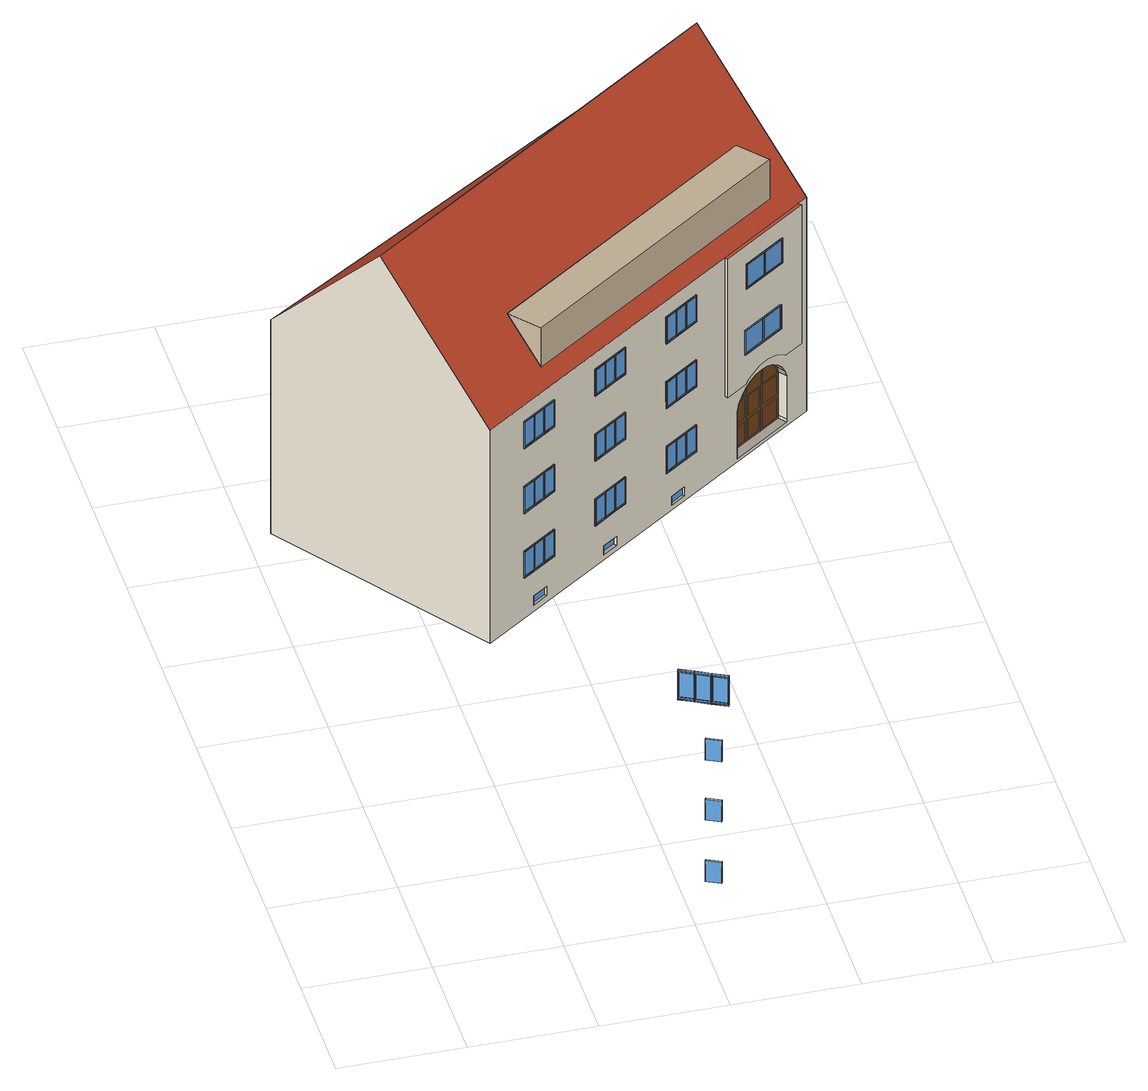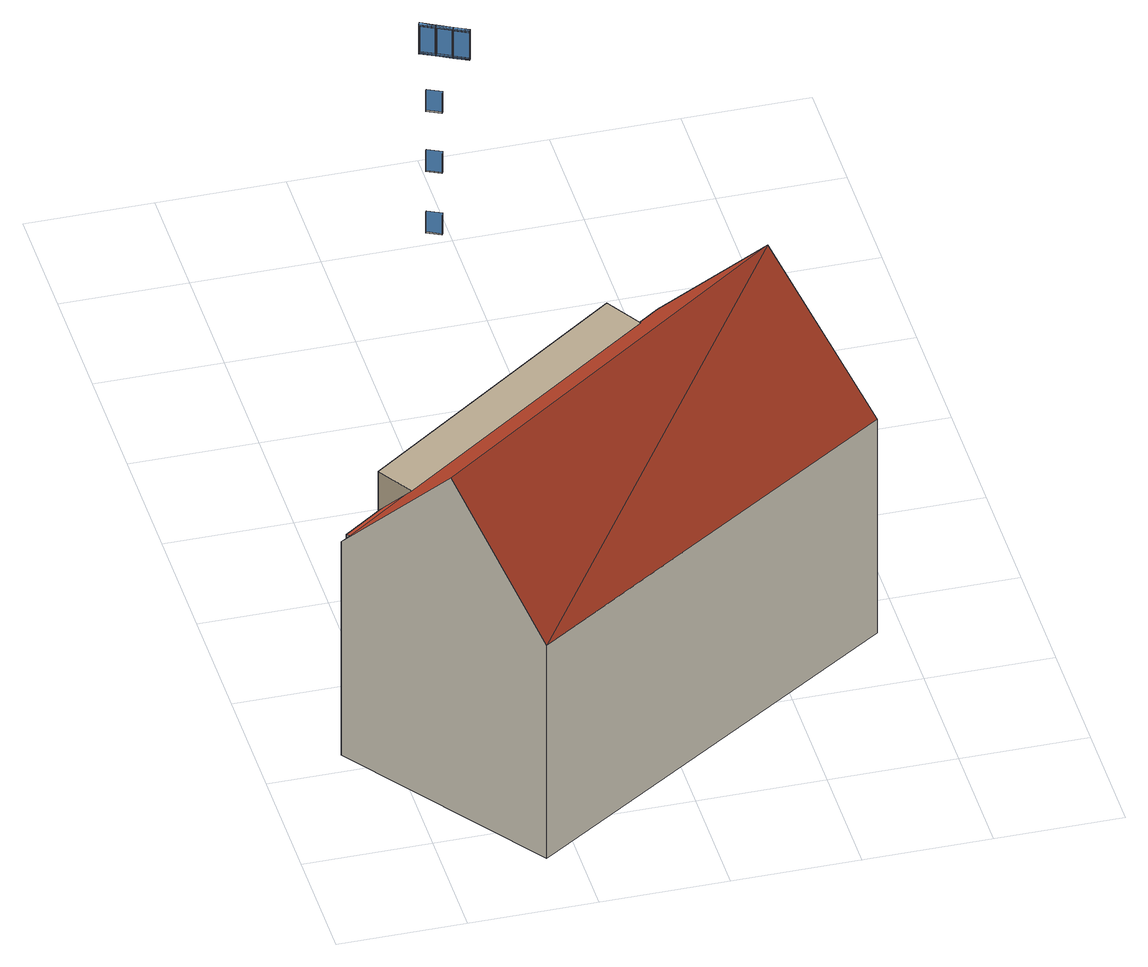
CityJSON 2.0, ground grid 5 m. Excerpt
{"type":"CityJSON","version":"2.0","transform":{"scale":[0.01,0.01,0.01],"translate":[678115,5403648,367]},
"CityObjects":{
"building1":{"type":"Building","attributes":{"measuredHeight":13.29},"geometry":[{"type":"MultiSurface","lod":"3","boundaries":[[[0,1,2,3],[4,5,6,7]],[[8,9,10,11]],[[12,13,14,15]],[[5,16,17,6]],[[18,4,7,19]],[[17,19,18,16]],[[3,20,21,0]],[[1,22,23,2]],[[24,25,26,27],[16,17,19,18]],[[28,27,26,29]],[[30,25,24,31]],[[30,31,14,15,8,9,28,29]],[[20,13,12,11,10,23,22,21]],[[32,33,34,35]],[[13,14,31,28,9,10,23,20]],[[36,37,38,39]],[[40,41,42,43]],[[33,44,45,13,20,23,10,46,47,34]],[[9,48,46,10]],[[35,34,47,49]],[[50,44,33,32]],[[32,35,49,50],[38,37,51,52]],[[53,54,14,31,28,9,48,55,40,43]],[[54,14,13,45]],[[37,36,56,51]],[[39,38,52,57]],[[56,57,39,36]],[[58,42,41,59],[36,56,57,39]],[[43,42,58,53]],[[55,59,41,40]],[[60,61,62,63]],[[64,65,66,67]],[[68,69,70,71]],[[44,47,72,73]],[[44,73,74,45]],[[75,72,47,46]],[[47,44,50,49]],[[51,56,57,52]],[[73,72,76,77]],[[45,74,78,54]],[[48,79,75,46]],[[53,58,59,55]],[[80,81,82,83]],[[84,85,86,87]],[[55,84,87,53]],[[79,84,55,48]],[[78,54,53,87]],[[71,70,88,89]],[[67,66,90,91]],[[63,62,92,93]],[[61,94,92,62]],[[69,95,88,70]],[[65,96,90,66]],[[97,60,63,93]],[[98,64,67,91]],[[99,68,71,89]],[[78,74,100,101]],[[74,73,102,103,72,75,104,100]],[[105,102,73,77]],[[76,72,103,106]],[[106,107,83,80,108,105,77,76]],[[80,108,109,81]],[[83,82,110,107]],[[104,75,79,111]],[[112,113,86,85],[81,109,110,82]],[[82,81,109,110]],[[87,86,113,114]],[[115,112,85,84]],[[101,78,87,114,115,84,79,111]],[[94,97,93,92]],[[96,98,91,90]],[[95,99,89,88]],[[106,103,102,105,108,107]],[[108,107,110,109]]],"semantics":{"surfaces":[{"type":"Window","frameMaterialClass":"Plastic","frameMaterialUncertainty":"0.3","paneMaterialClass":"Glass"},{"type":"WallSurface"},{"type":"Window","paneMaterialClass":"Glass"},{"type":"OuterCeilingSurface"},{"type":"OuterFloorSurface"}],"values":[0,0,0,0,0,0,0,0,0,0,0,0,0,0,0,0,0,0,0,0,0,0,0,0,0,0,0,0,0,0,1,1,1,0,0,0,0,0,0,0,0,0,0,0,0,0,0,2,2,2,3,3,3,4,4,4,0,0,0,0,0,0,0,0,0,0,0,0,0,1,1,1,0,0]}}]},
"building2":{"type":"Building","attributes":{"measuredHeight":15.39},"children":["building2-1"],"geometry":[{"type":"MultiSurface","lod":"3","boundaries":[[[116,117,118]],[[119,118,117]],[[118,120,121,122,123,116]],[[122,121,124,125]],[[126,127,128,129,130,131,132,133,134,135,125,124,136,137,138,139,140],[141,142,143,144],[145,146,147,148]],[[149,150,119,117]],[[120,118,119,150,151]],[[152,149,117,116,123]],[[153,154,155,156]],[[157,153,156,158]],[[159,160,161,162]],[[163,159,162,164]],[[165,166,167,168]],[[169,170,171,172]],[[173,174,175,176]],[[177,178,179,180]],[[181,182,183,184]],[[185,186,187,188]],[[120,151,152,123,122,189,190,191,192,193,194,195,196,197,198,199,200,201,202,203,121],[204,205,206,207,208],[209,210,211,212,213],[178,177,166,165],[182,181,170,169],[154,153,157,214,215,216,217,218,219,220,221,222,223,224,160,159,163],[185,174,173,186],[225,226,227,228,229],[230,231,232,233],[234,235,236,237],[238,239,240,241,242],[243,244,245,246,247],[248,249,250,251],[252,253,254,255]],[[189,122,125,135]],[[121,203,136,124]],[[256,257,258,259]],[[260,261,262,263],[264,265,266,267]],[[268,269,270,271]],[[272,273,274,209]],[[275,263,262,276]],[[277,271,270,278]],[[272,213,279,273]],[[279,213,211,280,281,282]],[[283,284,285,286]],[[286,285,287,288,289,290]],[[291,292,293,294]],[[295,291,294,290]],[[289,290,294,293]],[[296,292,291,295]],[[297,298,299,300],[292,293,294,291]],[[213,211,210,209,272],[301,302,303,304,305,306,307,308,309,275,276,310]],[[286,290,295,296,289,288,311,283]],[[310,297,300,301]],[[303,298,297,310]],[[301,300,299,302]],[[288,287,312,311]],[[296,289,293,292]],[[302,299,298,303]],[[282,281,284,312]],[[312,284,283,311]],[[313,314,315,316]],[[317,318,319,320]],[[321,277,278,322]],[[309,323,324,306]],[[274,273,279,282,312,287,285,284,281,280,325],[326,257,319,318,315,314,256,327]],[[304,261,260,305]],[[314,319,257,256]],[[265,266,267,264]],[[316,317,320,313],[328,329,330,331]],[[325,210,209,274]],[[264,329,328,267]],[[332,271,268,321,277,333,259,258]],[[319,314,313,320]],[[308,334,323,309]],[[276,262,261,304]],[[333,327,256,259]],[[329,264,265,330]],[[306,324,335,307]],[[307,335,334,308]],[[305,260,263,275]],[[275,309,306,305]],[[258,257,326,332]],[[316,315,318,317]],[[334,335,324,323],[322,278,270,269]],[[267,328,331,266]],[[269,322,278,270]],[[325,280,211,210]],[[321,322,269,268]],[[332,326,327,333,277,271]],[[330,265,266,331]],[[276,304,303,310]],[[167,180,179,168]],[[336,337,338,339]],[[340,341,342,343]],[[146,344,345,147]],[[346,347,348,349],[350,351,352,353]],[[354,355,356,357]],[[353,350,351,352]],[[358,350,353,359]],[[343,342,360,361,362,363]],[[364,365,357,356]],[[148,366,367,145]],[[368,369,370,371]],[[359,353,352,363]],[[362,363,352,351]],[[372,373,370,369],[374,365,357,354]],[[375,341,340,376]],[[147,146,145,148],[371,377,378,379,380,381,382,368]],[[381,346,349,382]],[[374,383,355,354]],[[366,148,147,345]],[[378,372,369,368]],[[377,373,372,378]],[[384,385,337,336]],[[368,382,379,378]],[[339,338,386,387]],[[343,363,359,358,362,361,376,340]],[[365,357,354,374]],[[358,362,351,350]],[[383,374,365,364]],[[371,370,373,377]],[[361,360,375,376]],[[345,344,367,366],[342,341,386,338,337,385,375,360]],[[336,339,387,384],[355,383,364,356]],[[344,146,145,367]],[[382,349,348,379]],[[379,348,347,380]],[[385,386,341,375]],[[386,385,384,387]],[[380,347,346,381]],[[388,389,390,391]],[[392,393,394,395],[396,397,398,399]],[[400,401,402,403]],[[206,404,405,207]],[[406,395,394,407]],[[408,403,402,409]],[[206,205,410,404]],[[410,205,204,411,412,413]],[[414,415,416,417]],[[417,416,418,419,420,421]],[[422,423,424,425]],[[426,422,425,421]],[[420,421,425,424]],[[427,423,422,426]],[[428,429,430,431],[423,424,425,422]],[[205,204,208,207,206],[432,433,434,435,436,437,438,439,440,406,407,441]],[[417,421,426,427,420,419,442,414]],[[441,428,431,432]],[[434,429,428,441]],[[432,431,430,433]],[[419,418,443,442]],[[427,420,424,423]],[[433,430,429,434]],[[413,412,415,443]],[[443,415,414,442]],[[444,445,446,447]],[[448,449,450,451]],[[452,408,409,453]],[[440,454,455,437]],[[405,404,410,413,443,418,416,415,412,411,456],[457,389,450,449,446,445,388,458]],[[435,393,392,436]],[[445,450,389,388]],[[397,398,399,396]],[[447,448,451,444],[459,460,461,462]],[[456,208,207,405]],[[396,460,459,399]],[[463,403,400,452,408,464,391,390]],[[450,445,444,451]],[[439,465,454,440]],[[407,394,393,435]],[[464,458,388,391]],[[460,396,397,461]],[[437,455,466,438]],[[438,466,465,439]],[[436,392,395,406]],[[406,440,437,436]],[[390,389,457,463]],[[447,446,449,448]],[[465,466,455,454],[453,409,402,401]],[[399,459,462,398]],[[401,453,409,402]],[[456,411,204,208]],[[452,453,401,400]],[[463,457,458,464,408,403]],[[461,397,398,462]],[[407,435,434,441]],[[467,468,469,470]],[[471,472,473,474],[475,476,477,478]],[[479,480,481,482]],[[243,483,484,244]],[[485,474,473,486]],[[487,482,481,488]],[[243,247,489,483]],[[489,247,246,490,491,492]],[[493,494,495,496]],[[496,495,497,498,499,500]],[[501,502,503,504]],[[505,501,504,500]],[[499,500,504,503]],[[506,502,501,505]],[[507,508,509,510],[502,503,504,501]],[[247,246,245,244,243],[511,512,513,514,515,516,517,518,519,485,486,520]],[[496,500,505,506,499,498,521,493]],[[520,507,510,511]],[[513,508,507,520]],[[511,510,509,512]],[[498,497,522,521]],[[506,499,503,502]],[[512,509,508,513]],[[492,491,494,522]],[[522,494,493,521]],[[523,524,525,526]],[[527,528,529,530]],[[531,487,488,532]],[[519,533,534,516]],[[484,483,489,492,522,497,495,494,491,490,535],[536,468,529,528,525,524,467,537]],[[514,472,471,515]],[[524,529,468,467]],[[476,477,478,475]],[[526,527,530,523],[538,539,540,541]],[[535,245,244,484]],[[475,539,538,478]],[[542,482,479,531,487,543,470,469]],[[529,524,523,530]],[[518,544,533,519]],[[486,473,472,514]],[[543,537,467,470]],[[539,475,476,540]],[[516,534,545,517]],[[517,545,544,518]],[[515,471,474,485]],[[485,519,516,515]],[[469,468,536,542]],[[526,525,528,527]],[[544,545,534,533],[532,488,481,480]],[[478,538,541,477]],[[480,532,488,481]],[[535,490,246,245]],[[531,532,480,479]],[[542,536,537,543,487,482]],[[540,476,477,541]],[[486,514,513,520]],[[546,547,548,549]],[[550,551,164,161,552,553],[554,555,556,557],[548,547,546,549]],[[556,555,554,557]],[[553,552,558,559,560,561,562]],[[563,564,565,566,567,568]],[[569,562,561,560,559,558,552,161,570,571,572,573]],[[550,574,575,576,577,578,579,568,567]],[[158,580,581,582,583,584,565,564,585,586,587,588]],[[158,155,589,567,566,580],[590,591,592,593],[594,595,596,597]],[[592,591,590,593]],[[596,595,594,597]],[[598,599,600,601]],[[566,565,584,583,582,581,580]],[[563,568,579,578,577,576,575,574,602,603,604,605]],[[567,589,551,550],[606,607,608,609],[600,599,598,601]],[[608,607,606,609]],[[550,553,562,569,602,574]],[[610,611,612,613]],[[614,615,616,617],[618,619,620,621]],[[622,623,624,625]],[[228,626,627,229]],[[628,617,616,629]],[[630,625,624,631]],[[228,227,632,626]],[[632,227,226,633,634,635]],[[636,637,638,639]],[[639,638,640,641,642,643]],[[644,645,646,647]],[[648,644,647,643]],[[642,643,647,646]],[[649,645,644,648]],[[650,651,652,653],[645,646,647,644]],[[227,226,225,229,228],[654,655,656,657,658,659,660,661,662,628,629,663]],[[639,643,648,649,642,641,664,636]],[[663,650,653,654]],[[656,651,650,663]],[[654,653,652,655]],[[641,640,665,664]],[[649,642,646,645]],[[655,652,651,656]],[[635,634,637,665]],[[665,637,636,664]],[[666,667,668,669]],[[670,671,672,673]],[[674,630,631,675]],[[662,676,677,659]],[[627,626,632,635,665,640,638,637,634,633,678],[679,611,672,671,668,667,610,680]],[[657,615,614,658]],[[667,672,611,610]],[[619,620,621,618]],[[669,670,673,666],[681,682,683,684]],[[678,225,229,627]],[[618,682,681,621]],[[685,625,622,674,630,686,613,612]],[[672,667,666,673]],[[661,687,676,662]],[[629,616,615,657]],[[686,680,610,613]],[[682,618,619,683]],[[659,677,688,660]],[[660,688,687,661]],[[658,614,617,628]],[[628,662,659,658]],[[612,611,679,685]],[[669,668,671,670]],[[687,688,677,676],[675,631,624,623]],[[621,681,684,620]],[[623,675,631,624]],[[678,633,226,225]],[[674,675,623,622]],[[685,679,680,686,630,625]],[[683,619,620,684]],[[629,657,656,663]],[[689,690,691,692]],[[693,694,695,696],[697,698,699,700]],[[701,702,703,704]],[[705,706,707,252]],[[708,696,695,709]],[[710,704,703,711]],[[705,255,712,706]],[[712,255,254,713,714,715]],[[716,717,718,719]],[[719,718,720,721,722,723]],[[724,725,726,727]],[[728,724,727,723]],[[722,723,727,726]],[[729,725,724,728]],[[730,731,732,733],[725,726,727,724]],[[255,254,253,252,705],[734,735,736,737,738,739,740,741,742,708,709,743]],[[719,723,728,729,722,721,744,716]],[[743,730,733,734]],[[736,731,730,743]],[[734,733,732,735]],[[721,720,745,744]],[[729,722,726,725]],[[735,732,731,736]],[[715,714,717,745]],[[745,717,716,744]],[[746,747,748,749]],[[750,751,752,753]],[[754,710,711,755]],[[742,756,757,739]],[[707,706,712,715,745,720,718,717,714,713,758],[759,690,752,751,748,747,689,760]],[[737,694,693,738]],[[747,752,690,689]],[[698,699,700,697]],[[749,750,753,746],[761,762,763,764]],[[758,253,252,707]],[[697,762,761,700]],[[765,704,701,754,710,766,692,691]],[[752,747,746,753]],[[741,767,756,742]],[[709,695,694,737]],[[766,760,689,692]],[[762,697,698,763]],[[739,757,768,740]],[[740,768,767,741]],[[738,693,696,708]],[[708,742,739,738]],[[691,690,759,765]],[[749,748,751,750]],[[767,768,757,756],[755,711,703,702]],[[700,761,764,699]],[[702,755,711,703]],[[758,713,254,253]],[[754,755,702,701]],[[765,759,760,766,710,704]],[[763,698,699,764]],[[709,737,736,743]],[[175,188,187,176]],[[769,770,771,772]],[[773,774,775,776],[777,778,779,780]],[[781,782,783,784]],[[238,785,786,239]],[[787,776,775,788]],[[789,784,783,790]],[[238,242,791,785]],[[791,242,241,792,793,794]],[[795,796,797,798]],[[798,797,799,800,801,802]],[[803,804,805,806]],[[807,803,806,802]],[[801,802,806,805]],[[808,804,803,807]],[[809,810,811,812],[804,805,806,803]],[[242,241,240,239,238],[813,814,815,816,817,818,819,820,821,787,788,822]],[[798,802,807,808,801,800,823,795]],[[822,809,812,813]],[[815,810,809,822]],[[813,812,811,814]],[[800,799,824,823]],[[808,801,805,804]],[[814,811,810,815]],[[794,793,796,824]],[[824,796,795,823]],[[825,826,827,828]],[[829,830,831,832]],[[833,789,790,834]],[[821,835,836,818]],[[786,785,791,794,824,799,797,796,793,792,837],[838,770,831,830,827,826,769,839]],[[816,774,773,817]],[[826,831,770,769]],[[778,779,780,777]],[[828,829,832,825],[840,841,842,843]],[[837,240,239,786]],[[777,841,840,780]],[[844,784,781,833,789,845,772,771]],[[831,826,825,832]],[[820,846,835,821]],[[788,775,774,816]],[[845,839,769,772]],[[841,777,778,842]],[[818,836,847,819]],[[819,847,846,820]],[[817,773,776,787]],[[787,821,818,817]],[[771,770,838,844]],[[828,827,830,829]],[[846,847,836,835],[834,790,783,782]],[[780,840,843,779]],[[782,834,790,783]],[[837,792,241,240]],[[833,834,782,781]],[[844,838,839,845,789,784]],[[842,778,779,843]],[[788,816,815,822]],[[848,849,850,851]],[[852,853,854,855],[856,857,858,859]],[[860,861,862,863]],[[864,865,866,232]],[[867,855,854,868]],[[869,863,862,870]],[[864,231,871,865]],[[871,231,230,872,873,874]],[[875,876,877,878]],[[878,877,879,880,881,882]],[[883,884,885,886]],[[887,883,886,882]],[[881,882,886,885]],[[888,884,883,887]],[[889,890,891,892],[884,885,886,883]],[[231,230,233,232,864],[893,894,895,896,897,898,899,900,901,867,868,902]],[[878,882,887,888,881,880,903,875]],[[902,889,892,893]],[[895,890,889,902]],[[893,892,891,894]],[[880,879,904,903]],[[888,881,885,884]],[[894,891,890,895]],[[874,873,876,904]],[[904,876,875,903]],[[905,906,907,908]],[[909,910,911,912]],[[913,869,870,914]],[[901,915,916,898]],[[866,865,871,874,904,879,877,876,873,872,917],[918,849,911,910,907,906,848,919]],[[896,853,852,897]],[[906,911,849,848]],[[857,858,859,856]],[[908,909,912,905],[920,921,922,923]],[[917,233,232,866]],[[856,921,920,859]],[[924,863,860,913,869,925,851,850]],[[911,906,905,912]],[[900,926,915,901]],[[868,854,853,896]],[[925,919,848,851]],[[921,856,857,922]],[[898,916,927,899]],[[899,927,926,900]],[[897,852,855,867]],[[867,901,898,897]],[[850,849,918,924]],[[908,907,910,909]],[[926,927,916,915],[914,870,862,861]],[[859,920,923,858]],[[861,914,870,862]],[[917,872,230,233]],[[913,914,861,860]],[[924,918,919,925,869,863]],[[922,857,858,923]],[[868,896,895,902]],[[928,184,183,929]],[[930,931,932,933]],[[934,935,936,937],[938,939,940,941]],[[942,943,944,945]],[[946,947,948,248]],[[949,937,936,950]],[[951,945,944,952]],[[946,251,953,947]],[[953,251,250,954,955,956]],[[957,958,959,960]],[[960,959,961,962,963,964]],[[965,966,967,968]],[[969,965,968,964]],[[963,964,968,967]],[[970,966,965,969]],[[971,972,973,974],[966,967,968,965]],[[251,250,249,248,946],[975,976,977,978,979,980,981,982,983,949,950,984]],[[960,964,969,970,963,962,985,957]],[[984,971,974,975]],[[977,972,971,984]],[[975,974,973,976]],[[962,961,986,985]],[[970,963,967,966]],[[976,973,972,977]],[[956,955,958,986]],[[986,958,957,985]],[[987,988,989,990]],[[991,992,993,994]],[[995,951,952,996]],[[983,997,998,980]],[[948,947,953,956,986,961,959,958,955,954,999],[1000,931,993,992,989,988,930,1001]],[[978,935,934,979]],[[988,993,931,930]],[[939,940,941,938]],[[990,991,994,987],[1002,1003,1004,1005]],[[999,249,248,948]],[[938,1003,1002,941]],[[1006,945,942,995,951,1007,933,932]],[[993,988,987,994]],[[982,1008,997,983]],[[950,936,935,978]],[[1007,1001,930,933]],[[1003,938,939,1004]],[[980,998,1009,981]],[[981,1009,1008,982]],[[979,934,937,949]],[[949,983,980,979]],[[932,931,1000,1006]],[[990,989,992,991]],[[1008,1009,998,997],[996,952,944,943]],[[941,1002,1005,940]],[[943,996,952,944]],[[999,954,250,249]],[[995,996,943,942]],[[1006,1000,1001,1007,951,945]],[[1004,939,940,1005]],[[950,978,977,984]],[[1010,1011,1012,1013]],[[1014,1015,1016,1017]],[[144,1018,1019,141]],[[1020,1021,1022,1023],[1024,1025,1026,1027]],[[1028,1029,1030,1031]],[[1027,1024,1025,1026]],[[1032,1024,1027,1033]],[[1017,1016,1034,1035,1036,1037]],[[1038,1039,1031,1030]],[[142,1040,1041,143]],[[1042,1043,1044,1045]],[[1033,1027,1026,1037]],[[1036,1037,1026,1025]],[[1046,1047,1044,1043],[1048,1039,1031,1028]],[[1049,1015,1014,1050]],[[141,144,143,142],[1045,1051,1052,1053,1054,1055,1056,1042]],[[1055,1020,1023,1056]],[[1048,1057,1029,1028]],[[1040,142,141,1019]],[[1052,1046,1043,1042]],[[1051,1047,1046,1052]],[[1058,1059,1011,1010]],[[1042,1056,1053,1052]],[[1013,1012,1060,1061]],[[1017,1037,1033,1032,1036,1035,1050,1014]],[[1039,1031,1028,1048]],[[1032,1036,1025,1024]],[[1057,1048,1039,1038]],[[1045,1044,1047,1051]],[[1035,1034,1049,1050]],[[1019,1018,1041,1040],[1016,1015,1060,1012,1011,1059,1049,1034]],[[1010,1013,1061,1058],[1029,1057,1038,1030]],[[1018,144,143,1041]],[[1056,1023,1022,1053]],[[1053,1022,1021,1054]],[[1059,1060,1015,1049]],[[1060,1059,1058,1061]],[[1054,1021,1020,1055]],[[1062,1063,1064,1065]],[[1066,1067,1068,1069],[1070,1071,1072,1073]],[[1074,1075,1076,1077]],[[1078,1079,1080,235]],[[1081,1069,1068,1082]],[[1083,1077,1076,1084]],[[1078,234,1085,1079]],[[1085,234,237,1086,1087,1088]],[[1089,1090,1091,1092]],[[1092,1091,1093,1094,1095,1096]],[[1097,1098,1099,1100]],[[1101,1097,1100,1096]],[[1095,1096,1100,1099]],[[1102,1098,1097,1101]],[[1103,1104,1105,1106],[1098,1099,1100,1097]],[[234,237,236,235,1078],[1107,1108,1109,1110,1111,1112,1113,1114,1115,1081,1082,1116]],[[1092,1096,1101,1102,1095,1094,1117,1089]],[[1116,1103,1106,1107]],[[1109,1104,1103,1116]],[[1107,1106,1105,1108]],[[1094,1093,1118,1117]],[[1102,1095,1099,1098]],[[1108,1105,1104,1109]],[[1088,1087,1090,1118]],[[1118,1090,1089,1117]],[[1119,1120,1121,1122]],[[1123,1124,1125,1126]],[[1127,1083,1084,1128]],[[1115,1129,1130,1112]],[[1080,1079,1085,1088,1118,1093,1091,1090,1087,1086,1131],[1132,1063,1125,1124,1121,1120,1062,1133]],[[1110,1067,1066,1111]],[[1120,1125,1063,1062]],[[1071,1072,1073,1070]],[[1122,1123,1126,1119],[1134,1135,1136,1137]],[[1131,236,235,1080]],[[1070,1135,1134,1073]],[[1138,1077,1074,1127,1083,1139,1065,1064]],[[1125,1120,1119,1126]],[[1114,1140,1129,1115]],[[1082,1068,1067,1110]],[[1139,1133,1062,1065]],[[1135,1070,1071,1136]],[[1112,1130,1141,1113]],[[1113,1141,1140,1114]],[[1111,1066,1069,1081]],[[1081,1115,1112,1111]],[[1064,1063,1132,1138]],[[1122,1121,1124,1123]],[[1140,1141,1130,1129],[1128,1084,1076,1075]],[[1073,1134,1137,1072]],[[1075,1128,1084,1076]],[[1131,1086,237,236]],[[1127,1128,1075,1074]],[[1138,1132,1133,1139,1083,1077]],[[1136,1071,1072,1137]],[[1082,1110,1109,1116]],[[152,151,150,149]],[[222,221,573,572]],[[217,216,586,585]],[[224,223,571,570]],[[214,157,158,588]],[[219,218,605,604]],[[216,215,587,586]],[[218,217,585,605]],[[160,224,570,161]],[[223,222,572,571]],[[221,220,603,573]],[[215,214,588,587]],[[220,219,604,603]],[[166,177,180,167]],[[170,181,184,171]],[[198,197,127,126]],[[195,194,130,129]],[[203,202,137,136]],[[200,199,140,139]],[[201,200,139,138]],[[193,192,132,131]],[[194,193,131,130]],[[197,196,128,127]],[[202,201,138,137]],[[199,198,126,140]],[[192,191,133,132]],[[196,195,129,128]],[[174,185,188,175]],[[191,190,134,133]],[[190,189,135,134]],[[154,163,164,155]],[[178,165,168,179]],[[176,187,186,173]],[[182,169,172,183]]],"semantics":{"surfaces":[{"type":"RoofSurface","klumMaterialClass":"Ceramic","klumMaterialIndex":"D201","materialUncertainty":"0.3"},{"type":"RoofSurface"},{"type":"WallSurface","klumMaterialClass":"Plaster","klumMaterialIndex":"I202","materialUncertainty":"0.3"},{"type":"WallSurface"},{"type":"Window","frameKlumMaterialClass":"Wood","frameKlumMaterialIndex":"L001","paneMaterialClass":"Glass","_cityeditor_layer":"WallSurface.LoD3"},{"type":"Window","materialUncertainty":"1"},{"type":"Window","frameKlumMaterialClass":"Wood","frameKlumMaterialIndex":"L001","paneMaterialClass":"Glass"},{"type":"Door","klumMaterialClass":"Wood","klumMaterialIndex":"L001","paneMaterialClass":"Glass"},{"type":"GroundSurface"},{"type":"OuterCeilingSurface"},{"type":"OuterFloorSurface"}],"values":[0,0,0,1,2,2,2,2,3,3,3,3,3,3,3,3,3,3,2,2,2,4,4,4,4,4,4,4,4,4,4,4,4,4,4,4,4,4,4,4,4,4,4,4,4,4,4,4,4,4,4,4,4,4,4,4,4,4,4,4,4,4,4,4,4,4,4,4,4,4,4,4,4,4,4,4,4,5,6,6,6,6,6,6,6,6,6,6,6,6,6,6,6,6,6,6,6,6,6,6,6,6,6,6,6,6,6,6,6,6,6,6,6,6,6,6,4,4,4,4,4,4,4,4,4,4,4,4,4,4,4,4,4,4,4,4,4,4,4,4,4,4,4,4,4,4,4,4,4,4,4,4,4,4,4,4,4,4,4,4,4,4,4,4,4,4,4,4,4,4,4,4,4,4,4,4,4,4,4,4,4,4,4,4,4,4,4,4,4,4,4,4,4,4,4,4,4,4,4,4,4,4,4,4,4,4,4,4,4,4,4,4,4,4,4,4,4,4,4,4,4,4,4,4,4,4,4,4,7,7,7,7,7,7,7,7,7,7,7,7,7,7,7,7,7,4,4,4,4,4,4,4,4,4,4,4,4,4,4,4,4,4,4,4,4,4,4,4,4,4,4,4,4,4,4,4,4,4,4,4,4,4,4,4,4,4,4,4,4,4,4,4,4,4,4,4,4,4,4,4,4,4,4,4,4,4,4,4,4,4,4,4,4,4,4,4,4,4,4,4,4,4,4,4,4,4,4,4,4,4,4,4,4,4,4,4,4,4,4,4,4,4,4,4,4,4,4,4,4,4,4,4,4,4,4,4,4,5,4,4,4,4,4,4,4,4,4,4,4,4,4,4,4,4,4,4,4,4,4,4,4,4,4,4,4,4,4,4,4,4,4,4,4,4,4,4,4,4,4,4,4,4,4,4,4,4,4,4,4,4,4,4,4,4,4,4,4,4,4,4,4,4,4,4,4,4,4,4,4,4,4,4,4,4,4,4,4,4,4,4,4,4,4,4,4,4,4,4,4,4,4,4,4,4,4,4,4,4,4,4,4,4,4,4,4,4,4,4,4,4,5,4,4,4,4,4,4,4,4,4,4,4,4,4,4,4,4,4,4,4,4,4,4,4,4,4,4,4,4,4,4,4,4,4,4,4,4,4,4,4,4,4,4,4,4,4,4,4,4,4,4,4,4,4,4,4,4,6,6,6,6,6,6,6,6,6,6,6,6,6,6,6,6,6,6,6,6,6,6,6,6,6,6,6,6,6,6,6,6,6,6,6,6,6,6,4,4,4,4,4,4,4,4,4,4,4,4,4,4,4,4,4,4,4,4,4,4,4,4,4,4,4,4,4,4,4,4,4,4,4,4,4,4,4,4,4,4,4,4,4,4,4,4,4,4,4,4,4,4,4,4,8,9,9,9,9,9,9,9,9,9,9,9,9,9,9,9,9,9,9,9,9,9,9,9,9,9,9,9,9,9,10,10,10,10]}}]},
"building2-1":{"type":"BuildingInstallation","attributes":{"relationToConstruction":"outside"},"parents":["building2"],"geometry":[{"type":"MultiSurface","lod":"3","boundaries":[[[1142,1143,1144,1145]],[[1143,1146,1147,1144]],[[1146,1143,1142]],[[1144,1147,1145]],[[1142,1146,1147,1145]]]}]}
},
"vertices":[
[971,143,995],[971,143,1122],[1026,115,1122],[1026,115,995],[973,142,1117],[973,142,1001],[1024,116,1001],[1024,116,1117],[973,150,1127],[1029,122,1127],[1025,113,1127],[969,142,1127],[969,142,991],[1025,113,991],[1029,122,991],[973,150,991],[975,147,1001],[1027,121,1001],[975,147,1117],[1027,121,1117],[1025,113,995],[970,141,995],[970,141,1122],[1025,113,1122],[1028,120,995],[974,147,995],[974,147,1122],[1028,120,1122],[1029,122,1122],[975,150,1122],[975,150,995],[1029,122,995],[1028,114,995],[1027,112,995],[1027,112,1122],[1028,114,1122],[1032,118,1001],[1029,114,1001],[1029,114,1117],[1032,118,1117],[1031,121,1122],[1030,119,1122],[1030,119,995],[1031,121,995],[1081,84,995],[1081,84,991],[1081,84,1127],[1081,84,1122],[1086,93,1127],[1083,87,1122],[1083,87,995],[1081,88,1001],[1081,88,1117],[1086,93,995],[1086,93,991],[1086,93,1122],[1083,92,1001],[1083,92,1117],[1085,91,995],[1085,91,1122],[1066,103,729],[1066,103,825],[1063,96,825],[1063,96,729],[1066,103,166],[1066,103,262],[1063,96,262],[1063,96,166],[1066,103,450],[1066,103,546],[1063,96,546],[1063,96,450],[1083,83,1122],[1083,83,995],[1083,83,991],[1083,83,1127],[1084,86,1122],[1084,86,995],[1088,92,991],[1088,92,1127],[1086,85,1001],[1088,89,1001],[1088,89,1117],[1086,85,1117],[1088,92,1122],[1087,90,1122],[1087,90,995],[1088,92,995],[1118,68,546],[1118,68,450],[1118,68,262],[1118,68,166],[1118,68,825],[1118,68,729],[1121,75,825],[1121,75,546],[1121,75,262],[1121,75,729],[1121,75,166],[1121,75,450],[1140,54,991],[1145,63,991],[1138,56,995],[1138,56,1122],[1140,54,1127],[1139,58,995],[1139,58,1122],[1139,58,1117],[1139,58,1001],[1141,63,1001],[1141,63,1117],[1145,63,1127],[1142,62,1122],[1142,62,995],[1143,64,995],[1143,64,1122],
[1882,3324,1587],[1617,3694,1035],[399,2260,1587],[94,2686,1035],[705,1835,1035],[1803,2623,1035],[2149,2871,1035],[2187,2898,1035],[1812,2611,1035],[2158,2860,1035],[1965,2722,435],[1985,2736,437],[2000,2746,437],[2015,2757,434],[2030,2768,430],[2044,2778,424],[2058,2788,416],[2071,2797,406],[2083,2806,395],[2158,2860,395],[1812,2611,395],[1895,2671,395],[1911,2682,409],[1928,2695,420],[1946,2708,429],[2064,2792,644],[2064,2792,529],[1895,2671,529],[1895,2671,644],[1901,2676,831],[1901,2676,946],[2070,2797,946],[2070,2797,831],[1617,3694,48],[94,2686,48],[705,1835,48],[2187,2898,48],[1862,2665,149],[1862,2665,63],[1839,2697,63],[1839,2697,149],[1862,2665,277],[1839,2697,277],[2094,2832,78],[2094,2832,277],[2071,2864,277],[2071,2864,78],[2094,2832,63],[2071,2864,63],[1614,2488,71],[1614,2488,112],[1608,2497,112],[1608,2497,71],[1298,2260,72],[1298,2260,113],[1288,2274,113],[1288,2274,72],[968,2024,79],[968,2024,121],[962,2032,121],[962,2032,79],[1554,2444,112],[1554,2444,71],[1547,2453,71],[1547,2453,112],[1237,2217,113],[1237,2217,72],[1228,2230,72],[1228,2230,113],[907,1980,121],[907,1980,79],[901,1989,79],[901,1989,121],[2149,2871,395],[2075,2818,395],[2062,2809,406],[2049,2800,416],[2036,2790,424],[2021,2780,430],[2007,2769,434],[1991,2758,437],[1976,2747,437],[1957,2733,435],[1938,2720,429],[1919,2707,420],[1902,2694,409],[1886,2683,395],[1803,2623,395],[1339,2290,958],[1339,2290,833],[1291,2256,833],[1198,2189,833],[1198,2189,958],[865,1950,833],[865,1950,958],[1006,2051,958],[1006,2051,880],[1006,2051,833],[1870,2671,308],[1885,2682,336],[1903,2695,359],[1926,2711,377],[1951,2729,388],[1978,2748,391],[2004,2767,388],[2029,2786,377],[2052,2802,359],[2071,2815,336],[2085,2825,308],[1198,2189,358],[1339,2290,358],[1339,2290,233],[1291,2256,233],[1198,2189,233],[1006,2051,658],[1006,2051,533],[865,1950,533],[865,1950,658],[1672,2529,833],[1531,2428,833],[1531,2428,958],[1672,2529,958],[1624,2495,533],[1531,2428,533],[1531,2428,658],[1672,2529,658],[1672,2529,533],[1291,2256,533],[1198,2189,533],[1198,2189,658],[1339,2290,658],[1339,2290,533],[865,1950,233],[865,1950,358],[1006,2051,358],[1006,2051,233],[1531,2428,233],[1531,2428,358],[1672,2529,358],[1672,2529,233],[906,1991,837],[906,1991,954],[907,1989,954],[907,1989,837],[911,1986,837],[955,2017,837],[955,2017,954],[911,1986,954],[954,2017,842],[913,1987,842],[913,1987,949],[954,2017,949],[906,1988,949],[909,1984,949],[866,1954,949],[863,1957,949],[958,2017,833],[952,2025,833],[859,1958,833],[913,1984,954],[957,2016,954],[863,1957,842],[866,1954,842],[1000,2059,833],[1000,2059,958],[1000,2059,954],[1000,2059,837],[1000,2056,954],[999,2058,954],[954,2026,954],[956,2024,954],[954,2026,837],[956,2024,837],[956,2024,842],[956,2024,949],[1002,2051,949],[1002,2051,842],[959,2020,842],[959,2020,949],[999,2055,949],[999,2055,842],[958,2020,954],[958,2020,837],[1003,2052,837],[1003,2052,954],[1004,2050,954],[1004,2050,837],[959,2017,837],[957,2016,837],[913,1984,837],[911,1983,837],[866,1951,837],[866,1951,954],[911,1983,954],[959,2017,954],[1000,2056,837],[999,2058,837],[908,1990,837],[907,1992,837],[951,2024,837],[953,2022,837],[953,2022,954],[951,2024,954],[907,1992,954],[908,1990,954],[906,1988,842],[909,1984,842],[910,1985,954],[910,1985,837],[859,1958,958],[861,1959,954],[861,1959,837],[951,2021,949],[951,2021,842],[910,1991,842],[910,1991,949],[863,1957,954],[863,1957,837],[865,1953,954],[865,1953,837],[2063,2801,835],[2062,2803,835],[2062,2803,942],[2063,2801,942],[1981,2742,942],[1979,2744,942],[1899,2686,942],[1901,2684,942],[1896,2684,946],[2064,2805,946],[1902,2679,942],[1902,2679,835],[1984,2738,835],[1984,2738,942],[1981,2736,839],[1904,2681,839],[1904,2681,938],[1981,2736,938],[2064,2795,938],[2061,2800,938],[1986,2746,938],[1989,2742,938],[1978,2740,839],[1978,2740,938],[1899,2686,835],[1901,2684,835],[1901,2684,839],[1901,2684,938],[1986,2746,839],[1989,2742,839],[2064,2805,831],[1896,2684,831],[1988,2738,942],[1986,2740,942],[2066,2797,942],[2067,2795,942],[1986,2740,835],[2066,2797,835],[2064,2795,839],[1979,2744,835],[1981,2742,835],[2067,2795,835],[1988,2738,835],[1985,2736,835],[1904,2677,835],[1904,2677,942],[1985,2736,942],[2061,2800,839],[1983,2744,835],[1982,2746,835],[1982,2746,942],[1983,2744,942],[1239,2230,837],[1239,2230,954],[1240,2228,954],[1240,2228,837],[1245,2225,837],[1288,2257,837],[1288,2257,954],[1245,2225,954],[1287,2256,842],[1246,2226,842],[1246,2226,949],[1287,2256,949],[1239,2227,949],[1242,2223,949],[1199,2193,949],[1196,2196,949],[1285,2264,833],[1192,2197,833],[1246,2223,954],[1290,2255,954],[1196,2196,842],[1199,2193,842],[1333,2298,833],[1333,2298,958],[1333,2298,954],[1333,2298,837],[1333,2295,954],[1332,2297,954],[1287,2265,954],[1289,2263,954],[1287,2265,837],[1289,2263,837],[1289,2263,842],[1289,2263,949],[1335,2290,949],[1335,2290,842],[1292,2259,842],[1292,2259,949],[1332,2294,949],[1332,2294,842],[1291,2259,954],[1291,2259,837],[1336,2291,837],[1336,2291,954],[1337,2289,954],[1337,2289,837],[1293,2257,837],[1290,2255,837],[1246,2223,837],[1244,2222,837],[1200,2190,837],[1200,2190,954],[1244,2222,954],[1293,2257,954],[1333,2295,837],[1332,2297,837],[1241,2229,837],[1240,2231,837],[1284,2263,837],[1286,2261,837],[1286,2261,954],[1284,2263,954],[1240,2231,954],[1241,2229,954],[1239,2227,842],[1242,2223,842],[1243,2224,954],[1243,2224,837],[1192,2197,958],[1194,2198,954],[1194,2198,837],[1284,2260,949],[1284,2260,842],[1243,2230,842],[1243,2230,949],[1196,2196,954],[1196,2196,837],[1198,2192,954],[1198,2192,837],[1239,2230,537],[1239,2230,654],[1240,2228,654],[1240,2228,537],[1245,2225,537],[1288,2257,537],[1288,2257,654],[1245,2225,654],[1287,2256,542],[1246,2226,542],[1246,2226,649],[1287,2256,649],[1239,2227,649],[1242,2223,649],[1199,2193,649],[1196,2196,649],[1285,2264,533],[1192,2197,533],[1246,2223,654],[1290,2255,654],[1196,2196,542],[1199,2193,542],[1333,2298,533],[1333,2298,658],[1333,2298,654],[1333,2298,537],[1333,2295,654],[1332,2297,654],[1287,2265,654],[1289,2263,654],[1287,2265,537],[1289,2263,537],[1289,2263,542],[1289,2263,649],[1335,2290,649],[1335,2290,542],[1292,2259,542],[1292,2259,649],[1332,2294,649],[1332,2294,542],[1291,2259,654],[1291,2259,537],[1336,2291,537],[1336,2291,654],[1337,2289,654],[1337,2289,537],[1293,2257,537],[1290,2255,537],[1246,2223,537],[1244,2222,537],[1200,2190,537],[1200,2190,654],[1244,2222,654],[1293,2257,654],[1333,2295,537],[1332,2297,537],[1241,2229,537],[1240,2231,537],[1284,2263,537],[1286,2261,537],[1286,2261,654],[1284,2263,654],[1240,2231,654],[1241,2229,654],[1239,2227,542],[1242,2223,542],[1243,2224,654],[1243,2224,537],[1192,2197,658],[1194,2198,654],[1194,2198,537],[1284,2260,649],[1284,2260,542],[1243,2230,542],[1243,2230,649],[1196,2196,654],[1196,2196,537],[1198,2192,654],[1198,2192,537],[2061,2857,73],[2061,2857,161],[1998,2812,161],[1998,2812,73],[1988,2804,277],[1988,2804,63],[2065,2859,277],[1998,2811,277],[1998,2812,268],[2061,2857,268],[2061,2857,180],[1998,2812,180],[2057,2854,305],[2044,2844,332],[2026,2831,354],[2004,2816,371],[1998,2811,373],[1921,2756,385],[1911,2749,381],[1911,2749,374],[1911,2749,277],[1921,2756,277],[1921,2756,377],[1998,2811,381],[2062,2857,308],[2048,2847,336],[2029,2834,359],[2007,2817,377],[1988,2804,377],[1986,2803,377],[1971,2792,382],[1955,2780,383],[1939,2769,382],[1923,2758,377],[1844,2701,277],[1852,2707,306],[1866,2716,332],[1884,2729,355],[1905,2745,371],[1903,2743,377],[1880,2727,359],[1862,2713,336],[1847,2703,308],[1921,2756,63],[1849,2704,268],[1911,2749,268],[1911,2749,180],[1849,2704,180],[1849,2704,161],[1911,2749,161],[1911,2749,73],[1849,2704,73],[1980,2799,73],[1980,2799,161],[1930,2762,161],[1930,2762,73],[1988,2804,385],[1981,2799,388],[1955,2780,391],[1928,2761,388],[1930,2762,268],[1980,2799,268],[1980,2799,180],[1930,2762,180],[1239,2230,237],[1239,2230,354],[1240,2228,354],[1240,2228,237],[1245,2225,237],[1288,2257,237],[1288,2257,354],[1245,2225,354],[1287,2256,242],[1246,2226,242],[1246,2226,349],[1287,2256,349],[1239,2227,349],[1242,2223,349],[1199,2193,349],[1196,2196,349],[1285,2264,233],[1192,2197,233],[1246,2223,354],[1290,2255,354],[1196,2196,242],[1199,2193,242],[1333,2298,233],[1333,2298,358],[1333,2298,354],[1333,2298,237],[1333,2295,354],[1332,2297,354],[1287,2265,354],[1289,2263,354],[1287,2265,237],[1289,2263,237],[1289,2263,242],[1289,2263,349],[1335,2290,349],[1335,2290,242],[1292,2259,242],[1292,2259,349],[1332,2294,349],[1332,2294,242],[1291,2259,354],[1291,2259,237],[1336,2291,237],[1336,2291,354],[1337,2289,354],[1337,2289,237],[1293,2257,237],[1290,2255,237],[1246,2223,237],[1244,2222,237],[1200,2190,237],[1200,2190,354],[1244,2222,354],[1293,2257,354],[1333,2295,237],[1332,2297,237],[1241,2229,237],[1240,2231,237],[1284,2263,237],[1286,2261,237],[1286,2261,354],[1284,2263,354],[1240,2231,354],[1241,2229,354],[1239,2227,242],[1242,2223,242],[1243,2224,354],[1243,2224,237],[1192,2197,358],[1194,2198,354],[1194,2198,237],[1284,2260,349],[1284,2260,242],[1243,2230,242],[1243,2230,349],[1196,2196,354],[1196,2196,237],[1198,2192,354],[1198,2192,237],[1572,2469,237],[1572,2469,354],[1573,2467,354],[1573,2467,237],[1578,2464,237],[1621,2496,237],[1621,2496,354],[1578,2464,354],[1620,2495,242],[1579,2465,242],[1579,2465,349],[1620,2495,349],[1572,2466,349],[1575,2462,349],[1532,2432,349],[1529,2436,349],[1624,2495,233],[1619,2503,233],[1526,2436,233],[1579,2462,354],[1623,2494,354],[1529,2436,242],[1532,2432,242],[1666,2537,233],[1666,2537,358],[1666,2537,354],[1666,2537,237],[1666,2534,354],[1665,2536,354],[1620,2504,354],[1622,2502,354],[1620,2504,237],[1622,2502,237],[1622,2502,242],[1622,2502,349],[1668,2529,349],[1668,2529,242],[1625,2498,242],[1625,2498,349],[1665,2533,349],[1665,2533,242],[1624,2498,354],[1624,2498,237],[1669,2530,237],[1669,2530,354],[1670,2528,354],[1670,2528,237],[1626,2496,237],[1623,2494,237],[1579,2462,237],[1577,2461,237],[1533,2429,237],[1533,2429,354],[1577,2461,354],[1626,2496,354],[1666,2534,237],[1665,2536,237],[1575,2468,237],[1573,2470,237],[1617,2502,237],[1619,2500,237],[1619,2500,354],[1617,2502,354],[1573,2470,354],[1575,2468,354],[1572,2466,242],[1575,2462,242],[1576,2463,354],[1576,2463,237],[1526,2436,358],[1527,2438,354],[1527,2438,237],[1617,2499,349],[1617,2499,242],[1576,2469,242],[1576,2469,349],[1529,2436,354],[1529,2436,237],[1531,2431,354],[1531,2431,237],[1572,2469,537],[1572,2469,654],[1573,2467,654],[1573,2467,537],[1578,2464,537],[1621,2496,537],[1621,2496,654],[1578,2464,654],[1620,2495,542],[1579,2465,542],[1579,2465,649],[1620,2495,649],[1572,2466,649],[1575,2462,649],[1532,2432,649],[1529,2436,649],[1619,2503,533],[1526,2436,533],[1579,2462,654],[1623,2494,654],[1529,2436,542],[1532,2432,542],[1666,2537,533],[1666,2537,658],[1666,2537,654],[1666,2537,537],[1666,2534,654],[1665,2536,654],[1620,2504,654],[1622,2502,654],[1620,2504,537],[1622,2502,537],[1622,2502,542],[1622,2502,649],[1668,2529,649],[1668,2529,542],[1625,2498,542],[1625,2498,649],[1665,2533,649],[1665,2533,542],[1624,2498,654],[1624,2498,537],[1669,2530,537],[1669,2530,654],[1670,2528,654],[1670,2528,537],[1626,2496,537],[1623,2494,537],[1579,2462,537],[1577,2461,537],[1533,2429,537],[1533,2429,654],[1577,2461,654],[1626,2496,654],[1666,2534,537],[1665,2536,537],[1575,2468,537],[1573,2470,537],[1617,2502,537],[1619,2500,537],[1619,2500,654],[1617,2502,654],[1573,2470,654],[1575,2468,654],[1572,2466,542],[1575,2462,542],[1576,2463,654],[1576,2463,537],[1526,2436,658],[1527,2438,654],[1527,2438,537],[1617,2499,649],[1617,2499,542],[1576,2469,542],[1576,2469,649],[1529,2436,654],[1529,2436,537],[1531,2431,654],[1531,2431,537],[906,1991,537],[906,1991,654],[907,1989,654],[907,1989,537],[911,1986,537],[955,2017,537],[955,2017,654],[911,1986,654],[954,2017,542],[913,1987,542],[913,1987,649],[954,2017,649],[906,1988,649],[909,1984,649],[866,1954,649],[863,1957,649],[958,2017,533],[952,2025,533],[859,1958,533],[913,1984,654],[957,2016,654],[863,1957,542],[866,1954,542],[1000,2059,533],[1000,2059,658],[1000,2059,654],[1000,2059,537],[1000,2056,654],[999,2058,654],[954,2026,654],[956,2024,654],[954,2026,537],[956,2024,537],[956,2024,542],[956,2024,649],[1002,2051,649],[1002,2051,542],[959,2020,542],[959,2020,649],[999,2055,649],[999,2055,542],[958,2020,654],[958,2020,537],[1003,2052,537],[1003,2052,654],[1004,2050,654],[1004,2050,537],[959,2017,537],[957,2016,537],[913,1984,537],[911,1983,537],[866,1951,537],[866,1951,654],[911,1983,654],[959,2017,654],[1000,2056,537],[999,2058,537],[908,1990,537],[907,1992,537],[951,2024,537],[953,2022,537],[953,2022,654],[951,2024,654],[907,1992,654],[908,1990,654],[906,1988,542],[909,1984,542],[910,1985,654],[910,1985,537],[859,1958,658],[861,1959,654],[861,1959,537],[951,2021,649],[951,2021,542],[910,1991,542],[910,1991,649],[863,1957,654],[863,1957,537],[865,1953,654],[865,1953,537],[1289,2274,113],[1289,2274,72],[906,1991,237],[906,1991,354],[907,1989,354],[907,1989,237],[911,1986,237],[955,2017,237],[955,2017,354],[911,1986,354],[954,2017,242],[913,1987,242],[913,1987,349],[954,2017,349],[906,1988,349],[909,1984,349],[866,1954,349],[863,1957,349],[958,2017,233],[952,2025,233],[859,1958,233],[913,1984,354],[957,2016,354],[863,1957,242],[866,1954,242],[1000,2059,233],[1000,2059,358],[1000,2059,354],[1000,2059,237],[1000,2056,354],[999,2058,354],[954,2026,354],[956,2024,354],[954,2026,237],[956,2024,237],[956,2024,242],[956,2024,349],[1002,2051,349],[1002,2051,242],[959,2020,242],[959,2020,349],[999,2055,349],[999,2055,242],[958,2020,354],[958,2020,237],[1003,2052,237],[1003,2052,354],[1004,2050,354],[1004,2050,237],[959,2017,237],[957,2016,237],[913,1984,237],[911,1983,237],[866,1951,237],[866,1951,354],[911,1983,354],[959,2017,354],[1000,2056,237],[999,2058,237],[908,1990,237],[907,1992,237],[951,2024,237],[953,2022,237],[953,2022,354],[951,2024,354],[907,1992,354],[908,1990,354],[906,1988,242],[909,1984,242],[910,1985,354],[910,1985,237],[859,1958,358],[861,1959,354],[861,1959,237],[951,2021,349],[951,2021,242],[910,1991,242],[910,1991,349],[863,1957,354],[863,1957,237],[865,1953,354],[865,1953,237],[2057,2797,533],[2056,2799,533],[2056,2799,640],[2057,2797,640],[1974,2737,640],[1973,2739,640],[1893,2682,640],[1894,2680,640],[1889,2679,644],[2058,2800,644],[1896,2675,640],[1896,2675,533],[1977,2733,533],[1977,2733,640],[1975,2732,538],[1898,2676,538],[1898,2676,636],[1975,2732,636],[2058,2791,636],[2055,2795,636],[1980,2741,636],[1983,2737,636],[1972,2736,538],[1972,2736,636],[1893,2682,533],[1894,2680,533],[1894,2680,538],[1894,2680,636],[1980,2741,538],[1983,2737,538],[2058,2800,529],[1889,2679,529],[1982,2733,640],[1980,2735,640],[2060,2792,640],[2061,2790,640],[1980,2735,533],[2060,2792,533],[2058,2791,538],[1973,2739,533],[1974,2737,533],[2061,2790,533],[1982,2733,533],[1979,2731,533],[1897,2673,533],[1897,2673,640],[1979,2731,640],[2055,2795,538],[1977,2739,533],[1976,2741,533],[1976,2741,640],[1977,2739,640],[1572,2469,837],[1572,2469,954],[1573,2467,954],[1573,2467,837],[1578,2464,837],[1621,2496,837],[1621,2496,954],[1578,2464,954],[1620,2495,842],[1579,2465,842],[1579,2465,949],[1620,2495,949],[1572,2466,949],[1575,2462,949],[1532,2432,949],[1529,2436,949],[1624,2495,833],[1619,2503,833],[1526,2436,833],[1579,2462,954],[1623,2494,954],[1529,2436,842],[1532,2432,842],[1666,2537,833],[1666,2537,958],[1666,2537,954],[1666,2537,837],[1666,2534,954],[1665,2536,954],[1620,2504,954],[1622,2502,954],[1620,2504,837],[1622,2502,837],[1622,2502,842],[1622,2502,949],[1668,2529,949],[1668,2529,842],[1625,2498,842],[1625,2498,949],[1665,2533,949],[1665,2533,842],[1624,2498,954],[1624,2498,837],[1669,2530,837],[1669,2530,954],[1670,2528,954],[1670,2528,837],[1626,2496,837],[1623,2494,837],[1579,2462,837],[1577,2461,837],[1533,2429,837],[1533,2429,954],[1577,2461,954],[1626,2496,954],[1666,2534,837],[1665,2536,837],[1575,2468,837],[1573,2470,837],[1617,2502,837],[1619,2500,837],[1619,2500,954],[1617,2502,954],[1573,2470,954],[1575,2468,954],[1572,2466,842],[1575,2462,842],[1576,2463,954],[1576,2463,837],[1526,2436,958],[1527,2438,954],[1527,2438,837],[1617,2499,949],[1617,2499,842],[1576,2469,842],[1576,2469,949],[1529,2436,954],[1529,2436,837],[1531,2431,954],[1531,2431,837],
[2031,2838,1105],[2031,2838,1287],[960,2069,1287],[960,2069,1105],[1938,2969,1274],[866,2200,1274]
]}
